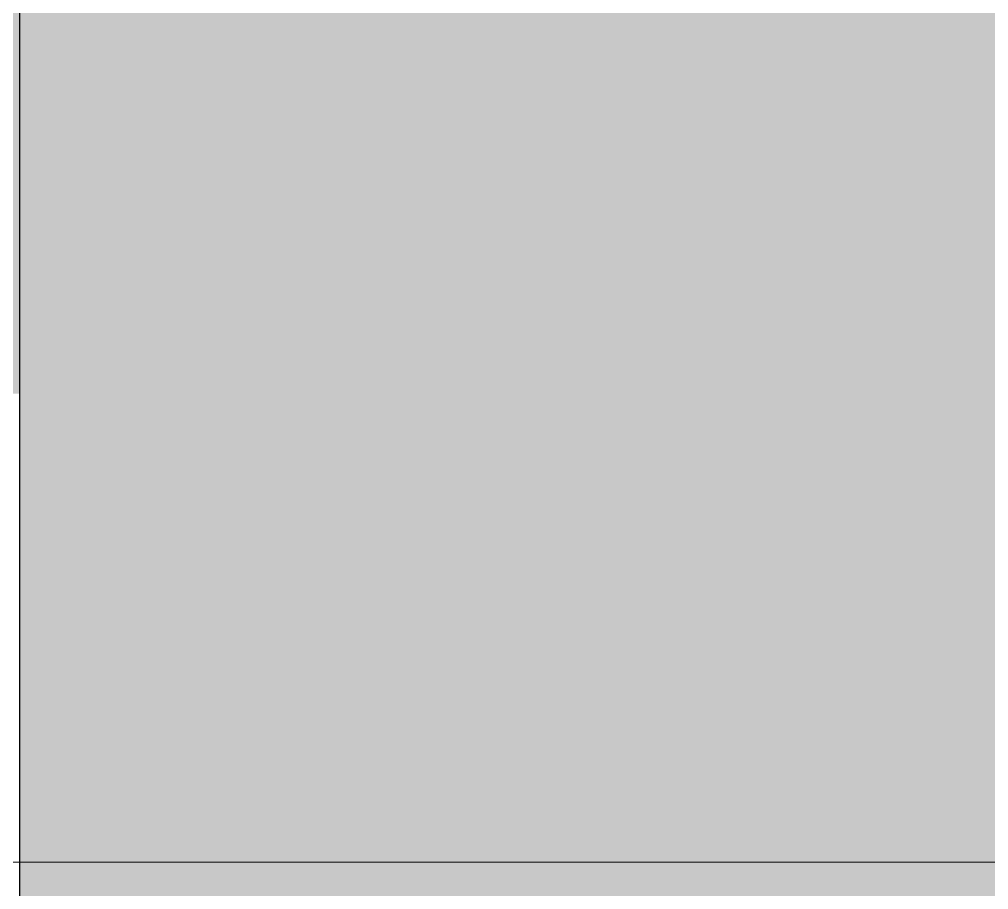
# Model space of a CAD drawing. Header units: inches. Extents: x -10205 to 13964, y -460 to 30702.
# Drawn here: x -2591.174 to -2589.493, y 10821.442 to 10822.951 of the extents above; entities that cross this region are included whole.
import ezdxf

# ---------------------------------------------------------------- set-up
doc = ezdxf.new("R2010")
doc.units = ezdxf.units.IN
doc.header["$MEASUREMENT"] = 0
for name, color, linetype, lineweight in [('00base_6150001_dwg', 147, 'Continuous', 13), ('A-GENM', 5, 'Continuous', 9), ('A-GENM-10', 5, 'Continuous', 25), ('A-WALL-7', 113, 'Continuous', 5), ('A-WALL-PATT-5', 111, 'Continuous', 9), ('PROP BALC 1ST FLOOR', 147, 'Continuous', 13), ('PROP BUILD 1ST FLOOR-1', 147, 'Continuous', 13)]:
    doc.layers.add(name, color=color, linetype=linetype, lineweight=lineweight)

# ---------------------------------------------------------------- blocks, each defined once
blk = doc.blocks.new('_THE_ WINDOW _ DOOR - Door - 1st Floor-1770927-SITE PLAN - CAD FILE')
at = {"layer": 'A-GENM'}
h = blk.add_hatch(color=256, dxfattribs=at)
h.paths.add_polyline_path([(17.0125, -0.8125), (17.0125, -4.8125), (19.0125, -4.8125), (19.0125, -0.8125)], flags=0)
h.paths.add_polyline_path([(-17.0125, -0.8125), (-19.0125, -0.8125), (-19.0125, -4.8125), (-17.0125, -4.8125), (-17.0125, -1.7849)], flags=0)
at = {"layer": 'A-GENM-10'}
blk.add_line((19.0125, -4.8125), (19.0125, -0.8125), dxfattribs=at)
blk = doc.blocks.new('00base_6150001_dwg-1748108-SITE PLAN - CAD FILE')
at = {"layer": 'PROP BALC 1ST FLOOR', "flags": 128}
blk.add_lwpolyline([(4039434.0503, 3368227.902), (4039546.7347, 3368229.7753), (4039544.1816, 3368383.3541), (4039431.4972, 3368381.4808)], close=True, dxfattribs=at)
at = {"layer": 'PROP BUILD 1ST FLOOR-1', "flags": 128}
blk.add_lwpolyline([(4039896.2116, 3367849.0316), (4040707.3995, 3367862.5167), (4040678.5958, 3369595.1773), (4039121.461, 3369569.2916), (4038929.4875, 3369566.1002), (4038600.383, 3369560.6292), (4038629.1052, 3367832.8679), (4039440.3931, 3367846.3547), (4039418.7318, 3369149.3747), (4039874.4688, 3369156.9509)], close=True, dxfattribs=at)

msp = doc.modelspace()

# ---------------------------------------------------------------- hatches: boundary and pattern name
at = {"layer": 'A-WALL-7'}
h = msp.add_hatch(color=256, dxfattribs=at)
h.paths.add_polyline_path([(-2281.5112, 10822.3019), (-2214.9612, 10822.3019), (-2214.9612, 10823.0519), (-2281.5112, 10823.0519), (-2281.5112, 10822.8019)], flags=0)
h.paths.add_polyline_path([(-2103.7237, 10822.3019), (-2103.4737, 10822.3019), (-2103.4737, 10823.0519), (-2138.9112, 10823.0519), (-2138.9112, 10822.3019), (-2104.2237, 10822.3019)], flags=0)
h.paths.add_polyline_path([(-2591.1737, 10822.3019), (-2591.1737, 10823.0519), (-2676.5112, 10823.0519), (-2676.5112, 10822.3019), (-2603.6737, 10822.3019)], flags=0)
h.paths.add_polyline_path([(-2484.3237, 10822.3019), (-2407.3362, 10822.3019), (-2407.3362, 10823.0519), (-2484.5112, 10823.0519), (-2484.5112, 10822.3019)], flags=0)
h.paths.add_polyline_path([(-2553.1487, 10822.3019), (-2522.5362, 10822.3019), (-2522.5362, 10823.0519), (-2553.1487, 10823.0519), (-2553.1487, 10822.8019)], flags=0)
h.paths.add_polyline_path([(-2923.5487, 10822.3019), (-2906.5362, 10822.3019), (-2906.5362, 10823.0519), (-2927.6737, 10823.0519), (-2927.6654, 10822.3019), (-2924.1737, 10822.3019)], flags=0)
h.paths.add_polyline_path([(-2331.7987, 10822.3019), (-2319.5362, 10822.3019), (-2319.5362, 10823.0519), (-2369.3112, 10823.0519), (-2369.3112, 10822.3019), (-2335.2987, 10822.3019)], flags=0)
h.paths.add_polyline_path([(-2714.7237, 10822.3019), (-2714.5362, 10822.3019), (-2714.5362, 10823.0519), (-2765.1737, 10823.0519), (-2765.1737, 10822.3019), (-2718.4237, 10822.3019)], flags=0)
h.paths.add_polyline_path([(-2845.7987, 10822.3019), (-2803.1987, 10822.3019), (-2803.1987, 10823.0519), (-2868.5112, 10823.0519), (-2868.5112, 10822.3019), (-2860.7987, 10822.3019)], flags=0)
at = {"layer": 'A-WALL-PATT-5'}
h = msp.add_hatch(dxfattribs=at)
h.set_pattern_fill('FP_3', color=256, style=0, pattern_type=2)
h.set_pattern_definition([(0, (0, 0), (0, 9.596), []), (315, (0, 0), (9.5968532, 0), [13.571, -13.571]), (45, (0, 0), (9.5968532, 0), [13.571, -13.571])])
h.paths.add_polyline_path([(-2369.3112, 10821.3019), (-2319.5362, 10821.3019), (-2319.5362, 10822.3019), (-2369.3112, 10822.3019)], flags=0)
h.paths.add_polyline_path([(-2105.2237, 10821.3019), (-2104.2237, 10821.3019), (-2104.2237, 10822.3019), (-2138.9112, 10822.3019), (-2138.9112, 10821.3019), (-2110.7237, 10821.3019)], flags=0)
h.paths.add_polyline_path([(-2927.6737, 10821.3019), (-2906.5362, 10821.3019), (-2906.5362, 10822.3019), (-2927.6737, 10822.3019)], flags=0)
h.paths.add_polyline_path([(-2272.9348, 10821.3019), (-2214.9612, 10821.3019), (-2214.9612, 10822.3019), (-2281.5112, 10822.3019), (-2281.5112, 10821.3019), (-2274.9156, 10821.3019)], flags=0)
h.paths.add_polyline_path([(-2714.5362, 10821.3019), (-2714.5362, 10822.3019), (-2765.1737, 10822.3019), (-2765.1737, 10821.3019), (-2714.7237, 10821.3019)], flags=0)
h.paths.add_polyline_path([(-2640.2987, 10821.3019), (-2591.1737, 10821.3019), (-2591.1737, 10822.3019), (-2676.5112, 10822.3019), (-2676.5112, 10821.3019)], flags=0)
h.paths.add_polyline_path([(-2482.6232, 10821.3019), (-2407.3362, 10821.3019), (-2407.3362, 10822.3019), (-2484.5112, 10822.3019), (-2484.5112, 10821.3019), (-2484.3237, 10821.3019)], flags=0)
h.paths.add_polyline_path([(-2553.1487, 10821.3019), (-2522.5362, 10821.3019), (-2522.5362, 10822.3019), (-2553.1487, 10822.3019)], flags=0)
h.paths.add_polyline_path([(-2868.5112, 10821.3019), (-2803.1987, 10821.3019), (-2803.1987, 10822.3019), (-2868.5112, 10822.3019)], flags=0)

# ---------------------------------------------------------------- block references
at = {"layer": '00base_6150001_dwg', "rotation": 89.04760487178136}
msp.add_blockref('00base_6150001_dwg-1748108-SITE PLAN - CAD FILE', (3298136.1388, -4084040.0722), dxfattribs=at)
at = {"layer": 'A-GENM', "rotation": 180}
msp.add_blockref('_THE_ WINDOW _ DOOR - Door - 1st Floor-1770927-SITE PLAN - CAD FILE', (-2572.1612, 10819.4894), dxfattribs=at)

doc.saveas('drawing.dxf')
